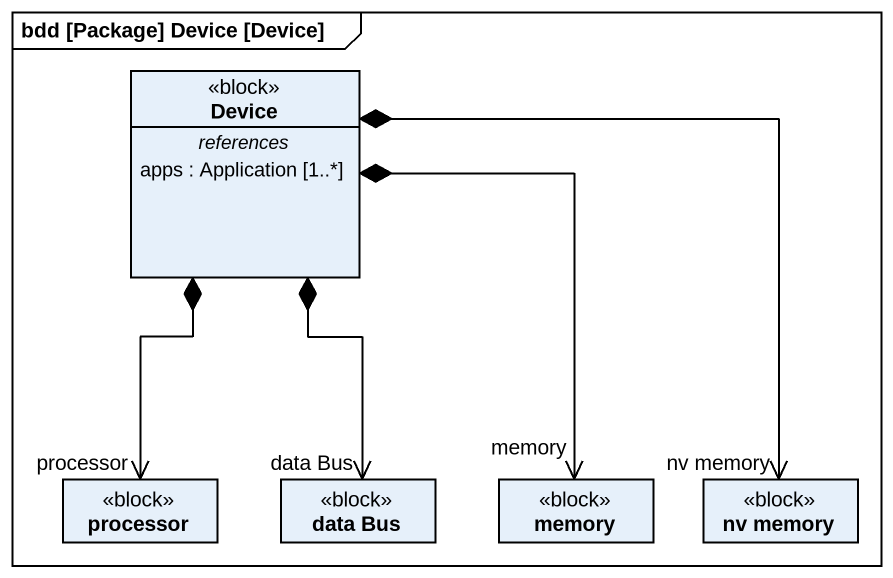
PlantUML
@startuml
mainframe bdd [Package] Device [Device]
hide circle
hide empty members
class Device <<block>> {
  -- references --
  apps : Application [1..*]
}
class processor <<block>>
class "data Bus" as data_Bus <<block>>
class memory <<block>>
class "nv memory" as nv_memory <<block>>
Device *--> "processor" processor
Device *--> "data Bus" data_Bus
Device *--> "memory" memory
Device *--> "nv memory" nv_memory
@enduml
